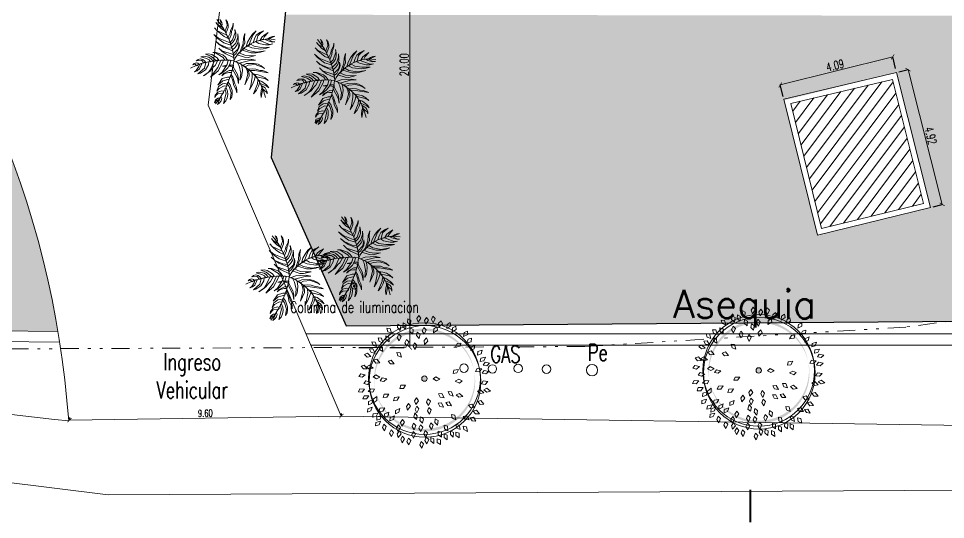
# Model space of a CAD drawing. Header units: millimetres. Extents: x 2828 to 3406, y 849 to 1266.
# Drawn here: x 2973.64 to 3006.39, y 1043.2 to 1060.92 of the extents above; entities that cross this region are included whole.
import ezdxf

# ---------------------------------------------------------------- set-up
doc = ezdxf.new("R2010")
doc.units = ezdxf.units.MM
doc.header["$PDMODE"] = 34
doc.header["$PDSIZE"] = -10
for name, pattern in [('CENTER', [2, 1.25, -0.25, 0.25, -0.25]), ('DASHDOT', [1, 0.5, -0.25, 0, -0.25]), ('DIVIDE2', [15.875, 6.35, -3.175, 0, -3.175, 0, -3.175])]:
    doc.linetypes.add(name, pattern=pattern)
doc.layers.get('DEFPOINTS').update_dxf_attribs({"lineweight": 5})
for name, color, linetype, lineweight in [('0.05', 64, 'Continuous', 5), ('0.10', 161, 'Continuous', 9), ('0.15', 41, 'Continuous', 13), ('0.30', 1, 'Continuous', 25), ('arq cotas', 152, 'Continuous', 13), ('gral texto', 70, 'Continuous', 5), ('ilum artef', 53, 'Continuous', 20), ('L corte', 51, 'CENTER', 40), ('LM', 3, 'DIVIDE2', 9)]:
    doc.layers.add(name, color=color, linetype=linetype, lineweight=lineweight)
doc.layers.add('ilum hatch', color=7, linetype='Continuous', lineweight=20, true_color=0xd2d279)
doc.layers.add('vegetacion', color=7, linetype='Continuous', lineweight=9, true_color=0xbababa)
doc.styles.add('1.500', font='technic_.ttf', dxfattribs={"height": 1.5})
doc.styles.add('250-cts', font='romans.shx', dxfattribs={"width": 0.7, "height": 0.25})
doc.dimstyles.new('250', dxfattribs={"dimtxt": 0.3, "dimasz": 0.15, "dimexe": 0, "dimexo": 0.1, "dimgap": 0.05, "dimtad": 1, "dimzin": 0, "dimdsep": 46, "dimtxsty": '250-cts', "dimblk": 'ARCHTICK', "dimcen": 0.02, "dimclrd": 256, "dimclre": 256, "dimclrt": 256, "dimazin": 0, "dimtfac": 1, "dimtofl": 0, "dimtmove": 1, "dimatfit": 0, "dimldrblk": 'OPEN90', "dimfxl": 1, "dimtolj": 1, "dimtzin": 0, "dimlwd": -1, "dimarcsym": 0})

# ---------------------------------------------------------------- blocks, each defined once
blk = doc.blocks.new('GAS')
at = {"layer": '0.05'}
for p, q in [((2697.012996788952, -409.0619729088849), (2700.916966872388, -407.8382319105503)), ((2700.916966872388, -407.8382319105503), (2702.446336538106, -412.5127090831756)), ((2697.26544433627, -409.1924361071679), (2700.788304137333, -408.088158185512)), ((2700.788304137333, -408.088158185512), (2702.193864781931, -412.3842164212605)), ((2697.203276352665, -409.0003799901918), (2697.203848757852, -409.0021483267381)), ((2697.012996788952, -409.0619729088849), (2698.539361437359, -413.7773850947234)), ((2697.072818787844, -409.2528166367055), (2697.074592367371, -409.2522606893147)), ((2697.26544433627, -409.1924361071679), (2698.668048082379, -413.5255126123174)), ((2698.539361437359, -413.7773850947235), (2702.446336538106, -412.5127090831757)), ((2698.66804808238, -413.5255126123174), (2702.19386478193, -412.3842164212605)), ((2702.256056033668, -412.5743023063785), (2702.256306959569, -412.5750692546351))]:
    blk.add_line(p, q, dxfattribs=at)
blk = doc.blocks.new('arbol 4')
at = {"true_color": 0x696969}
h = blk.add_hatch(color=251, dxfattribs=at)
edge = h.paths.add_edge_path()
edge.add_arc((25.57420256491475, 1.901866789006204), 1.072975156554359, 0, 360)
edge = h.paths.add_edge_path()
edge.add_arc((25.56345326171888, 1.956929637825009), 1.072975156554359, 0, 360)
edge = h.paths.add_edge_path(flags=16)
edge.add_arc((25.56345326171888, 1.956929637825009), 0.05166035092618262, 0, 360)
at = {"color": 251, "linetype": 'ByBlock', "true_color": 0x696969}
for points in [[(25.2122335885337, 3.236905226566807), (25.2043205418489, 3.159592791403595), (25.26473879234223, 3.10340745507877), (25.27597316293695, 3.203270724052371)], [(25.44259915457679, 3.307565233331623), (25.40193851103786, 3.241334266211236), (25.43201108530689, 3.164504602100029), (25.48544476626095, 3.249614679719852)], [(25.61069559355801, 3.266209853552519), (25.56698338182161, 3.201952002018143), (25.59343161941099, 3.123800560962823), (25.6507854239019, 3.206319799223792)], [(25.74136603926636, 3.29378873005639), (25.71096882086424, 3.222263643183911), (25.75209446929064, 3.150738556311437), (25.79232608188169, 3.242827105659748)], [(25.92114794778818, 3.194892566526863), (25.86426040835275, 3.141943186967854), (25.87269773664852, 3.059870240744166), (25.94694073070877, 3.127596612311834)], [(24.76271882789652, 3.032752334133106), (24.78504963695531, 2.958313339610868), (24.86239139033517, 2.929583386691744), (24.8344828287569, 3.026123511838671)], [(24.99846539745554, 3.122930176320472), (24.98657388781954, 3.046128998352433), (25.04401273235957, 2.98690116580291), (25.06038467206424, 3.086051774288484)], [(25.11171345487255, 3.145767749432409), (25.10182874971876, 3.068682591699392), (25.16079255784102, 3.010972745552234), (25.17457335858607, 3.110516570592154)], [(25.25838707945583, 3.041504313904489), (25.2527494939175, 2.963992724009818), (25.31479281301302, 2.909607215221005), (25.32308756824583, 3.009757505327325)], [(25.54736026299397, 3.04881530751816), (25.51696304459184, 2.977290220645686), (25.55808869301825, 2.905765133773211), (25.5983203056093, 2.997853683121522)], [(25.82936570963177, 3.060306728675579), (25.76325493548414, 3.019450952091312), (25.75554585379129, 2.937306402241305), (25.84155775142207, 2.989275980252915)], [(26.11310356442183, 3.156674439019602), (26.04877499576312, 3.11306636415928), (26.04453776824511, 3.030669744607455), (26.12828094905441, 3.086221191399533)], [(26.23052306403166, 3.079744812763291), (26.16436507287895, 3.038965539285952), (26.15656097298514, 2.956829962125657), (26.24263293055416, 3.008700008327583)], [(26.48191702370002, 2.974396865165623), (26.41219535769137, 2.940064399077679), (26.39664997672847, 2.859036637530631), (26.48724619607938, 2.902524665907137)], [(24.57783324601246, 2.827423312819571), (24.6009128599574, 2.753213068520997), (24.67854012916931, 2.72526375573322), (24.64966038718648, 2.821517815781396)], [(24.73675061256287, 2.868100598207799), (24.74044519631058, 2.790472130558152), (24.80856047237327, 2.74391607641359), (24.80479013764916, 2.844338524844311)], [(25.01540894095676, 2.905765133773211), (24.98501172255463, 2.834240046900737), (25.02613737098104, 2.76271496002826), (25.06636898357209, 2.854803509376574)], [(25.17901749882703, 2.793113121949063), (25.1486202804249, 2.721588035076587), (25.18974592885131, 2.650062948204113), (25.22997754144236, 2.742151497552424)], [(25.4086301594434, 2.952660458826339), (25.39457771127993, 2.876225142124473), (25.45032358739316, 2.815401180505913), (25.46948490124412, 2.914050699634277)], [(25.60753797483973, 2.825561803529567), (25.55402693111992, 2.769202268943864), (25.56751372185602, 2.687806547396303), (25.63743509498539, 2.759986081562546)], [(26.57070656607565, 2.818250830097037), (26.49561604899306, 2.798219774633788), (26.46452122547688, 2.721798122197423), (26.56187395027844, 2.746724625090207)], [(24.39138757390874, 2.583943598886551), (24.42895997228149, 2.515913136450805), (24.51062898663286, 2.504194386283521), (24.46292975316012, 2.592645879763654)], [(24.44141951976833, 2.739845416846553), (24.46735415095881, 2.666584077494102), (24.54600503198689, 2.641660275133435), (24.51342141190478, 2.736724418084902)], [(24.59409160455365, 2.656993278336844), (24.6019982456156, 2.579680187816423), (24.67254228576251, 2.536893561280095), (24.66332162056873, 2.636962851804898)], [(25.35246045088622, 2.721588035076587), (25.32206323248409, 2.650062948204113), (25.3631888809105, 2.578537861331638), (25.40342049350155, 2.67062641067995)], [(26.33780920947589, 2.717992009873412), (26.26112682425679, 2.705357108377442), (26.22274866727373, 2.632320993494527), (26.32206377173816, 2.647663535590602)], [(26.55098445652295, 2.559692086055739), (26.6211752994036, 2.593054857439516), (26.63784229482796, 2.6738593639607), (26.54665200070495, 2.631631247373379)], [(24.28449684318464, 2.471293249133057), (24.34010304148665, 2.416999790511418), (24.4216792957889, 2.429347735466806), (24.35048398195757, 2.500271009934438)], [(24.97426918246369, 2.517331353788621), (24.99691450905382, 2.442987435931625), (25.07437703721047, 2.414584729331931), (25.04606056762466, 2.511005998370194)], [(26.69722132397596, 2.461333593797449), (26.77088712772955, 2.486096030996545), (26.79706264099903, 2.564339238469695), (26.70149072359325, 2.533276524870684)], [(26.75093314192155, 2.325035087483104), (26.82709393668992, 2.340506424818656), (26.86273581993852, 2.414916190099169), (26.76405835084158, 2.395899337957553)], [(24.21154621706152, 2.224787555267806), (24.26013328220258, 2.164131755547749), (24.34260585387519, 2.166462406167997), (24.28056887932484, 2.245521228328411)], [(24.32768083009607, 2.210817440608855), (24.38760355425079, 2.161329097854431), (24.46787266949504, 2.180408567147668), (24.3910337162594, 2.24517475306597)], [(24.47855898058807, 2.350346058547952), (24.52838582582806, 2.290704509002928), (24.61079284596277, 2.294734402689559), (24.54713966664436, 2.372497866703263)], [(24.78647733905629, 2.329229840032181), (24.83752894958879, 2.270633236028715), (24.91983480941573, 2.276369301645059), (24.85458444154746, 2.352797523303084)], [(26.81706281603053, 2.244483699891803), (26.89353368403739, 2.230626020252716), (26.95421543277764, 2.286526667658916), (26.85551741933004, 2.305436604577122)], [(24.16187853196164, 2.003883390812419), (24.2376426578397, 1.986573677682672), (24.30079590372224, 2.039666281170419), (24.2030564875543, 2.063030572298175)], [(24.47168833713295, 1.994394549117845), (24.53910760232186, 1.955736152616067), (24.61500194012451, 1.988096722760987), (24.52832941074318, 2.038956886183797)], [(25.75133337051489, 1.952039024803927), (25.81889386970652, 1.913627986186359), (25.89466909309408, 1.94626649919128), (25.80781073834911, 1.996808657670622)], [(26.17456703268971, 2.068339868776748), (26.25149021472281, 2.079414750473834), (26.29134381366828, 2.151656342799179), (26.19173758880963, 2.138334047870675)], [(26.65412387078677, 2.111131625055254), (26.73139923505867, 2.102864399683566), (26.78786083059927, 2.163024562911549), (26.68805008826549, 2.174716409965536)], [(26.7980002230084, 2.073069859533428), (26.87407783397346, 2.057194531236062), (26.93621681219346, 2.111470717509438), (26.83805345276202, 2.132984397759166)], [(24.27130966518425, 1.854915610074093), (24.3456397851132, 1.832225034716702), (24.41243275023282, 1.880659080811746), (24.31661730814128, 1.910962292350379)], [(24.62056703241299, 1.913096600404754), (24.69645928703436, 1.896357585284741), (24.75921116451369, 1.949923982246138), (24.66129867466369, 1.97255201583565)], [(25.03648239420152, 1.74821021427199), (25.11418305714042, 1.749770956901935), (25.16259266286134, 1.816581637818628), (25.06210454001385, 1.815571321362594)], [(26.36565628656179, 1.911855654958055), (26.29521409219953, 1.944684395295323), (26.22232262336486, 1.906032218361404), (26.31297944409091, 1.862670663631455)], [(26.78209361287466, 1.843991531232415), (26.85914637684693, 1.833857405570275), (26.91704674655241, 1.892634137348898), (26.8175480419009, 1.906737021643466)], [(24.15418071151803, 1.677068723284962), (24.23161225648365, 1.670421559759166), (24.28680163652808, 1.731750911141019), (24.18676793923449, 1.741350024565007)], [(24.24892282225143, 1.522214375921339), (24.32663079297915, 1.523354649608928), (24.37540120928424, 1.589902403170077), (24.27490909067021, 1.589435852832869)], [(24.49801726863446, 1.732826738154564), (24.42078774189151, 1.741511733132238), (24.36400163721434, 1.681657783169008), (24.46374769279627, 1.669426349540843)], [(24.68086930462621, 1.555273987914425), (24.7584373960733, 1.560071917463562), (24.80402028333534, 1.628842241001141), (24.70366159215813, 1.623644483989581)], [(25.86545998923865, 1.630161894609065), (25.90157635313004, 1.56134738161968), (25.98297753059138, 1.547893559913064), (25.93717113578901, 1.637339955972166)], [(26.07096540246562, 1.681266525171492), (26.09652876378468, 1.607874812446059), (26.17505244224749, 1.582553103750218), (26.14295056940547, 1.677781005820921)], [(26.2429253113154, 1.611851098027232), (26.29991039633811, 1.559006713049677), (26.38114184146131, 1.573450027551661), (26.30814481688361, 1.642517516108545)], [(26.69453742058415, 1.690811485915718), (26.75090824456125, 1.637312335054751), (26.83230111863056, 1.65081629970758), (26.76010683290208, 1.720722441647379)], [(26.83158828636261, 1.714853826011423), (26.89324405795507, 1.66754214914365), (26.97277877718031, 1.689482647049783), (26.89367074264065, 1.751456854943268)], [(24.36678052310874, 1.398034062238673), (24.44030694570227, 1.42320734409264), (24.46604526781596, 1.501595454067171), (24.3706482434382, 1.469999705735785)], [(24.48577019187462, 1.447855692356785), (24.54862983660913, 1.493555736148374), (24.55015501556645, 1.576047134728805), (24.46828403896355, 1.517771695967337)], [(24.90653913929263, 1.485211605129051), (24.98368361091323, 1.494622207505088), (25.02508847326506, 1.565986024557101), (24.92521770328661, 1.554818532597678)], [(25.22556713087498, 1.428471107218245), (25.18046755436405, 1.365179266217722), (25.2052096208706, 1.28647102550817), (25.26434477578714, 1.367723207175803)], [(25.39653433755318, 1.546603768570802), (25.35219444879121, 1.482777416620541), (25.37787547175476, 1.404370515966627), (25.43603527374659, 1.486323679450561)], [(25.63855191820035, 1.525330957134438), (25.60815469979822, 1.453805870261964), (25.64928034822463, 1.38228078338949), (25.68951196081568, 1.474369332737801)], [(25.85879114680777, 1.435762365898114), (25.89124646619486, 1.36514734495934), (25.97182944193981, 1.347440255116686), (25.93078017296691, 1.439167247270267)], [(26.01803101079971, 1.445346921141647), (26.06125356224406, 1.380758687032462), (26.14362336558461, 1.376028728444264), (26.08857377289468, 1.460102659703755)], [(26.50486957413941, 1.391476815025331), (26.5552502420292, 1.332302350586019), (26.63761611410404, 1.337100280135151), (26.57324077763501, 1.414266980383713)], [(26.70010104249186, 1.466830703827758), (26.74897441633923, 1.406405359248871), (26.83143504369201, 1.409126011228244), (26.76902487968283, 1.487890565445853)], [(24.34839509036459, 1.242952607763641), (24.42217657591149, 1.267368203787397), (24.44871990143626, 1.345487400408282), (24.3530029044693, 1.314874656911844)], [(24.45673029231616, 1.131550805195745), (24.53312378079137, 1.145828895309261), (24.56992526670761, 1.219672023933152), (24.47096239775659, 1.202201072564191)], [(24.59501451292097, 1.255921286244457), (24.67235930754465, 1.263511522296257), (24.71543421809643, 1.333879903630229), (24.61532803741859, 1.325068765063177)], [(24.71559551558889, 1.130000869663292), (24.78620430500589, 1.162469743924163), (24.80389592557194, 1.243056117290596), (24.71217681504953, 1.201989240884778)], [(24.94903803557676, 1.20491579661374), (25.01949599822664, 1.237710680939343), (25.03681495610282, 1.318377964944013), (24.9452866381805, 1.276887597494886)], [(25.39112661980247, 1.087353364704321), (25.41155109062699, 1.162337829296928), (25.36111242287405, 1.227630231656744), (25.33373082487801, 1.130939323790821)], [(25.39887812053896, 1.366847776784053), (25.36415696890833, 1.297318857849956), (25.40082439088049, 1.223409067047091), (25.44662101113822, 1.312860468074251)], [(25.65911474241355, 1.341153858437816), (25.62871752401143, 1.26962877156534), (25.66984317243783, 1.198103684692865), (25.71007478502888, 1.290192234041176)], [(26.14110355522789, 1.189601575971632), (26.15744524659013, 1.113622775888162), (26.23225792553608, 1.078834558349215), (26.21211333490458, 1.177287994251889)], [(26.60309427115798, 1.263296344195976), (26.65271120321603, 1.203480050497287), (26.73513187717856, 1.207220306393712), (26.67175238445173, 1.285206994196455)], [(24.51942467152143, 0.9502407763395351), (24.59468315563475, 0.9696312252169391), (24.62642807264135, 1.04578513027014), (24.52886647284913, 1.02168911776317)], [(24.54456011861484, 1.068095379776394), (24.61799319259336, 1.093539683358273), (24.64344221495239, 1.172022192693646), (24.54816237641462, 1.140074799357577)], [(24.82792195322532, 1.053394003035261), (24.90053056032929, 1.081103552167699), (24.92353324878962, 1.160337593678935), (24.82929007651403, 1.125450517960472)], [(25.09728274051879, 1.085471153654716), (25.05531538115371, 1.020060377121919), (25.08385691104729, 0.9426488916566336), (25.13896955359661, 1.026681505587086)], [(25.33189762667302, 1.004091886551277), (25.30150040827089, 0.9325667996788027), (25.34262605669729, 0.8610417128063286), (25.38285766928835, 0.9531302621546396)], [(25.48110958216218, 1.141120897940253), (25.46624121100246, 1.064840097749388), (25.5213339896212, 1.003423953661098), (25.54154829759532, 1.101863098953404)], [(25.70024039083996, 1.013926585996243), (25.66984317243784, 0.9424014991237689), (25.71096882086424, 0.8708764122512924), (25.75120043345529, 0.9629649615996058)], [(25.79575525012913, 1.098658912992611), (25.78409113302077, 1.021822871249277), (25.84170504719287, 0.9627653238537339), (25.85778341782387, 1.061963960792981)], [(26.39132164028218, 1.147598072329812), (26.43460729666889, 1.083052112813563), (26.51698168351392, 1.078402660962854), (26.46184994710118, 1.162422749113654)], [(26.54060224156526, 1.122089607567884), (26.58011897618143, 1.05516983004302), (26.66209170385249, 1.045808797580004), (26.61186401542783, 1.132849379427024)], [(24.6989202552405, 0.9835284240754426), (24.66852303683837, 0.9120033372029659), (24.70964868526478, 0.8404782503304917), (24.74988029785583, 0.9325667996788027)], [(24.85180038308649, 0.8610417128063239), (24.82140316468436, 0.7895166259338495), (24.86252881311077, 0.7179915390613754), (24.90276042570182, 0.8100800884096864)], [(25.00983324922928, 0.9723168286990582), (24.96691257875923, 0.9075275935970506), (24.99431751147042, 0.8297064738820057), (25.05065473549932, 0.9129230633427066)], [(25.03326324275685, 0.840506639963158), (24.98360862498695, 0.7807216261818832), (25.00246503218922, 0.700399817698576), (25.06744442763786, 0.7770585532730876)], [(25.32206323248409, 0.8306435508855232), (25.29166601408197, 0.759118464013049), (25.33279166250837, 0.6875933771405747), (25.37302327509942, 0.7796819264888859)], [(25.4763483031047, 0.9737730044800749), (25.4453601604367, 0.9025019447665459), (25.48589243498047, 0.8306389380738413), (25.52688482505408, 0.9223913632668916)], [(25.57772694919873, 0.8477379095813213), (25.54799719157343, 0.7759328230606402), (25.58978719877705, 0.7047938582907753), (25.62915940811857, 0.7972531071754594)], [(25.85701033642699, 0.8365862100386801), (25.85845211928383, 0.7588832486993873), (25.925188607899, 0.7103714140821991), (25.92433213765274, 0.8108609659344703)], [(25.98338430656257, 0.9603516576283551), (25.99393639159947, 0.8833550184804306), (26.06590559059371, 0.843011600098551), (26.05326023066616, 0.9427060254444813)], [(26.12030580497651, 0.8405005308057685), (26.11611486145783, 0.7628972774517704), (26.17916172756284, 0.7096783927871693), (26.185587146303, 0.8099659671259978)], [(26.23513087020523, 0.97637731143278), (26.25282559476545, 0.9007021790480916), (26.32824706548558, 0.8672543276220419), (26.30634904841488, 0.9653326658070053)], [(26.23598319836885, 0.8166840354130651), (26.23634463545428, 0.738968539519806), (26.30240027610213, 0.6895336394065374), (26.30294086834668, 0.7900253869919891)], [(26.39291409420015, 0.9435333491798004), (26.40703678661444, 0.867110980087545), (26.48080491609454, 0.830159389003861), (26.4635352703662, 0.9291575854983973)], [(25.0959117345102, 0.7286052317339073), (25.05685396722552, 0.6614165440444062), (25.08876362704353, 0.5853315217278778), (25.14013719115007, 0.6717007320041346)], [(25.22014314725343, 0.6875933771405747), (25.18974592885131, 0.6160682902681005), (25.23087157727771, 0.5445432033956239), (25.27110318986876, 0.6366317527439374)], [(25.49550618454328, 0.6160682902681005), (25.46510896614116, 0.5445432033956239), (25.50623461456756, 0.4730181165231497), (25.54646622715861, 0.5651066658714607)], [(25.6033609247285, 0.7080266671027473), (25.57341459793142, 0.6363116306733905), (25.61498972058537, 0.5650468694872621), (25.65464078853133, 0.6573868737297179)], [(25.69981672183464, 0.6994330062314533), (25.69694111060997, 0.6217698888668599), (25.76088054639512, 0.5696267631254546), (25.76560600125422, 0.6700088016040939)], [(25.83507314339928, 0.6717851407571296), (25.83841070626239, 0.5941405040277554), (25.90631116970239, 0.5472717076357072), (25.90300267693123, 0.6477104324799434)], [(25.98460290138548, 0.7752431510821494), (25.98309063006879, 0.6975415296436864), (26.04793527066337, 0.6465284960467041), (26.05089841019725, 0.7469780026500494)]]:
    blk.add_lwpolyline(points, close=True, dxfattribs=at)
at = {"color": 251, "true_color": 0x696969}
for centre, radius in [((25.564033794143, 1.957861439996798), 1.192194618393732), ((25.5759774643606, 1.896680496864778), 1.192194618393732), ((25.5634532617189, 1.956929637825009), 0.0574003899179807)]:
    blk.add_circle(centre, radius, dxfattribs=at)
blk = doc.blocks.new('_ARCHTICK')
at = {"color": 0, "linetype": 'ByBlock', "const_width": 0.15}
blk.add_lwpolyline([(-0.5, -0.5), (0.5, 0.5)], dxfattribs=at)
blk = doc.blocks.new('*D170')
at = {"layer": 'arq cotas', "transparency": 16777216}
blk.add_line((3000.55211910949, 1058.573876518771), (3004.52098660603, 1059.565857382434), dxfattribs=at)
at = {"layer": 'arq cotas', "linetype": 'DASHDOT', "lineweight": -2, "transparency": 16777216}
for p, q in [((3004.622946853052, 1059.157919361481), (3004.52098660603, 1059.565857382434)), ((3000.654079356512, 1058.165938497818), (3000.55211910949, 1058.573876518771))]:
    blk.add_line(p, q, dxfattribs=at)
at = {"layer": 'DEFPOINTS', "color": 0, "transparency": 16777216}
for p in [(3004.52098660603, 1059.565857382434), (3004.647194985799, 1059.060903754189), (3000.678327489259, 1058.068922890526)]:
    blk.add_point(p, dxfattribs=at)
at = {"layer": 'arq cotas', "transparency": 16777216, "xscale": 0.15, "yscale": 0.15, "zscale": 0.15}
for p, rotation in [((3004.52098660603, 1059.565857382434), 14.03303672280293), ((3000.55211910949, 1058.573876518771), 194.0330367228029)]:
    blk.add_blockref('_ARCHTICK', p, dxfattribs=dict(at, rotation=rotation))
at = {"layer": 'arq cotas', "transparency": 16777216, "insert": (3002.488056592266, 1059.263898165187), "char_height": 0.3, "attachment_point": 5, "rotation": 14.03303672280293, "style": '250-cts'}
blk.add_mtext('\\A1;4.09', dxfattribs=at)
blk = doc.blocks.new('_Open90')
at = {"color": 0, "linetype": 'ByBlock', "lineweight": -2}
for p, q in [((0, 0), (-1, 0)), ((-0.5, 0.5), (0, 0)), ((0, 0), (-0.5, -0.5))]:
    blk.add_line(p, q, dxfattribs=at)
blk = doc.blocks.new('*D171')
at = {"layer": 'arq cotas', "linetype": 'DASHDOT', "lineweight": -2, "transparency": 16777216}
for p, q in [((3004.73934443465, 1059.032080215823), (3005.065003355367, 1059.114713987604)), ((3005.949101651075, 1054.26443835532), (3006.274760571793, 1054.347072127101))]:
    blk.add_line(p, q, dxfattribs=at)
at = {"layer": 'arq cotas', "transparency": 16777216}
blk.add_line((3005.065003355367, 1059.114713987604), (3006.274760571793, 1054.347072127101), dxfattribs=at)
at = {"layer": 'DEFPOINTS', "color": 0, "transparency": 16777216}
for p in [(3004.642416157982, 1059.007485314276), (3005.852173374407, 1054.239843453772), (3006.274760571793, 1054.347072127101)]:
    blk.add_point(p, dxfattribs=at)
at = {"layer": 'arq cotas', "transparency": 16777216, "xscale": 0.15, "yscale": 0.15, "zscale": 0.15}
for p, rotation in [((3005.065003355367, 1059.114713987604), 104.2379245201746), ((3006.274760571793, 1054.347072127101), 284.2379245201746)]:
    blk.add_blockref('_ARCHTICK', p, dxfattribs=dict(at, rotation=rotation))
at = {"layer": 'arq cotas', "transparency": 16777216, "insert": (3005.863738516916, 1056.780082860448), "char_height": 0.3, "attachment_point": 5, "rotation": 284.23792452017466, "style": '250-cts'}
blk.add_mtext('\\A1;4.92', dxfattribs=at)
blk = doc.blocks.new('*D271')
at = {"layer": 'arq cotas', "linetype": 'DASHDOT', "lineweight": -2, "transparency": 16777216}
for p, q in [((2985.576898534572, 1069.288182112908), (2987.464384585182, 1069.288182112908)), ((2985.65880478831, 1049.288349829472), (2987.464384585182, 1049.288349829472))]:
    blk.add_line(p, q, dxfattribs=at)
at = {"layer": 'arq cotas', "transparency": 16777216}
blk.add_line((2987.464384585182, 1049.288349829472), (2987.464384585182, 1069.288182112908), dxfattribs=at)
at = {"layer": 'DEFPOINTS', "color": 0, "transparency": 16777216}
for p in [(2985.476898534572, 1069.288182112908), (2987.464384585182, 1069.288182112908), (2985.55880478831, 1049.288349829472)]:
    blk.add_point(p, dxfattribs=at)
at = {"layer": 'arq cotas', "transparency": 16777216, "xscale": 0.15, "yscale": 0.15, "zscale": 0.15}
for p, rotation in [((2987.464384585182, 1069.288182112908), 90), ((2987.464384585182, 1049.288349829472), 270)]:
    blk.add_blockref('_ARCHTICK', p, dxfattribs=dict(at, rotation=rotation))
at = {"layer": 'arq cotas', "transparency": 16777216, "insert": (2987.264384585182, 1059.28826597119), "char_height": 0.3, "attachment_point": 5, "rotation": 90, "style": '250-cts'}
blk.add_mtext('\\A1;20.00', dxfattribs=at)
blk = doc.blocks.new('*D193')
at = {"layer": 'arq cotas', "linetype": 'DASHDOT', "lineweight": -2, "transparency": 16777216}
for p, q in [((2985.04050031306, 1046.95771638681), (2985.041980396982, 1046.857727340662)), ((2975.43686603908, 1046.815558968322), (2975.438346123001, 1046.715569922174))]:
    blk.add_line(p, q, dxfattribs=at)
at = {"layer": 'arq cotas', "transparency": 16777216}
blk.add_line((2985.041980396982, 1046.857727340662), (2975.438346123001, 1046.715569922174), dxfattribs=at)
at = {"layer": 'DEFPOINTS', "color": 0, "transparency": 16777216}
for p in [(2975.438346123001, 1046.715569922163), (2975.438346123001, 1046.715569922174), (2985.041980396982, 1046.857727340652)]:
    blk.add_point(p, dxfattribs=at)
at = {"layer": 'arq cotas', "transparency": 16777216, "xscale": 0.15, "yscale": 0.15, "zscale": 0.15}
for p, rotation in [((2985.041980396982, 1046.857727340662), 0.8480565855453291), ((2975.438346123001, 1046.715569922174), 180.8480565855454)]:
    blk.add_blockref('_ARCHTICK', p, dxfattribs=dict(at, rotation=rotation))
at = {"layer": 'arq cotas', "transparency": 16777216, "insert": (2980.237573113129, 1046.961629462194), "char_height": 0.25, "attachment_point": 5, "rotation": 0.8480565855453538, "style": '250-cts'}
blk.add_mtext('\\A1;9.60', dxfattribs=at)
blk = doc.blocks.new('timbre 1')
at = {"layer": 'ilum hatch'}
h = blk.add_hatch(color=256, dxfattribs=at)
edge = h.paths.add_edge_path()
edge.add_arc((162.6865833623777, -95.07429390841389), 0.03869857299194539, 0, 360)
for radius in [0.125573462408193, 0.03869857299194539]:
    blk.add_circle((162.6865833623777, -95.07429390841389), radius)
blk = doc.blocks.new('trtr')
at = {"layer": 'vegetacion', "color": 8, "true_color": 0x737373}
for points in [[(2930.449789768199, 1068.479220360683), (2930.523061220638, 1068.385796542383), (2930.742875577956, 1068.261231451316), (2930.826614380744, 1068.115905511737), (2930.680071475865, 1068.209329330037), (2930.554463271683, 1068.333894421105)], [(2930.617267373774, 1068.603785451751), (2930.669604125516, 1068.551883330473), (2930.71147352691, 1068.479220360683), (2930.721940877259, 1068.396176966638), (2930.71147352691, 1068.323513996849), (2930.648669424819, 1068.406557390894), (2930.659136775168, 1068.479220360683), (2930.648669424819, 1068.541502906217)], [(2930.889418482834, 1068.593405027495), (2930.952222584925, 1068.489600784939), (2930.983624635971, 1068.375416118127), (2930.983624635971, 1068.25085102706), (2930.899885833183, 1068.022481693436), (2930.858016431789, 1068.105525087481), (2930.941755234577, 1068.34427484536), (2930.931287884228, 1068.468839936428)], [(2931.213906343637, 1068.448079087917), (2931.213906343637, 1068.323513996849), (2931.182504292592, 1068.188568481526), (2931.130167540849, 1068.074383814715), (2931.119700190501, 1067.939438299391), (2931.077830789107, 1067.82525363258), (2931.025494037364, 1067.711068965768), (2930.983624635971, 1067.82525363258), (2931.077830789107, 1068.001720844925), (2931.088298139455, 1068.105525087481), (2931.19297164294, 1068.323513996849)], [(2930.386985666108, 1068.240470602804), (2930.491659169592, 1068.126285935992), (2930.931287884228, 1067.91867745088), (2930.994091986319, 1067.773351511302), (2930.816147030395, 1067.856394905347), (2930.659136775168, 1067.970579572158), (2930.512593870289, 1068.095144663226)], [(2931.287177796076, 1068.167807633015), (2931.318579847122, 1068.022481693436), (2931.318579847122, 1067.877155753858), (2931.276710445728, 1067.742210238535), (2931.203438993288, 1067.617645147468), (2931.109232840152, 1067.513840904911), (2931.088298139455, 1067.617645147468), (2931.182504292592, 1067.711068965768), (2931.297645146425, 1068.043242541948)], [(2931.412786000258, 1067.970579572158), (2931.433720700955, 1067.814873208324), (2931.423253350607, 1067.65916684449), (2931.381383949213, 1067.503460480656), (2931.297645146425, 1067.378895389588), (2931.182504292592, 1067.264710722776), (2931.140634891198, 1067.368514965333), (2931.32904719747, 1067.565743026189), (2931.412786000258, 1067.82525363258)], [(2931.729423348299, 1067.988745314606), (2931.666619246208, 1067.781136829493), (2931.645684545511, 1067.55276749587), (2931.509608990981, 1067.147930949901), (2931.624749844815, 1067.282876465224), (2931.65615189586, 1067.428202404803), (2931.718955997951, 1067.563147920125), (2931.708488647602, 1067.781136829493)], [(2932.221388814678, 1068.102929981417), (2932.06437855945, 1067.957604041839), (2931.938770355269, 1067.791517253749), (2931.844564202132, 1067.604669617148), (2931.781760100042, 1067.397061132036), (2931.896900953875, 1067.480104526081), (2932.074845909799, 1067.916082344816)], [(2932.54587667548, 1068.113310405673), (2932.378399069904, 1068.030267011628), (2932.221388814678, 1067.916082344816), (2932.148117362238, 1067.760375980982), (2932.095780610496, 1067.583908768637), (2932.242323515375, 1067.64619131417), (2932.294660267117, 1067.895321496305), (2932.40980112095, 1068.009506163117)], [(2932.755223682449, 1068.030267011628), (2932.619148127919, 1067.947223617583), (2932.493539923738, 1067.843419375027), (2932.399333770602, 1067.698093435449), (2932.535409325132, 1067.739615132471), (2932.598213427223, 1067.853799799283)], [(2930.355583615062, 1067.949818723647), (2930.564930622032, 1067.783731935557), (2931.077830789107, 1067.576123450445), (2931.109232840152, 1067.482699632144), (2930.795212329698, 1067.576123450445), (2930.491659169592, 1067.804492784069)], [(2930.43932241785, 1067.648786420234), (2930.596332673077, 1067.513840904911), (2930.962689935274, 1067.358134541077), (2931.161569591894, 1067.337373692566), (2931.182504292592, 1067.223189025754), (2930.784744979349, 1067.389275813844), (2930.596332673077, 1067.503460480656)], [(2931.465122752, 1067.596884298956), (2931.486057452697, 1067.461938783633), (2931.465122752, 1067.337373692566), (2931.339514547818, 1067.109004358942), (2931.234841044334, 1067.025960964897), (2931.213906343637, 1067.098623934687), (2931.412786000258, 1067.306232419799), (2931.454655401652, 1067.451558359378)], [(2932.954103339071, 1067.532006647359), (2932.807560434192, 1067.511245798847), (2932.378399069904, 1067.677332586937), (2932.20045411398, 1067.635810889915), (2932.336529668511, 1067.55276749587), (2932.640082828616, 1067.490484950336), (2932.797093083844, 1067.490484950336)], [(2933.048309492207, 1067.625430465659), (2932.933168638374, 1067.635810889915), (2932.734288981753, 1067.739615132471), (2932.619148127919, 1067.729234708215), (2932.713354281056, 1067.677332586937), (2932.933168638374, 1067.615050041403)], [(2933.048309492207, 1067.874560647794), (2932.933168638374, 1067.853799799283), (2932.828495134889, 1067.81227810226), (2932.734288981753, 1067.749995556727), (2932.828495134889, 1067.770756405238)], [(2930.30324686332, 1067.150526055965), (2930.460257118547, 1067.150526055965), (2930.753342928304, 1067.046721813409), (2930.868483782137, 1066.942917570853), (2930.962689935274, 1066.818352479785), (2930.837081731092, 1066.818352479785), (2930.763810278653, 1066.932537146597), (2930.428855067501, 1067.140145631709)], [(2930.57539797238, 1067.347754116822), (2930.71147352691, 1067.223189025754), (2931.213906343637, 1067.057102237664), (2931.245308394683, 1066.922156722341), (2930.878951132486, 1067.088243510431), (2930.721940877259, 1067.202428177243)], [(2932.619148127919, 1067.230974343946), (2932.242323515375, 1067.168691798412), (2931.86549890283, 1067.241354768202), (2931.698021297254, 1067.334778586502), (2931.603815144118, 1067.251735192457), (2932.00157445736, 1067.137550525645), (2932.221388814678, 1067.137550525645), (2932.420268471299, 1067.168691798412)], [(2932.81802778454, 1067.38668070778), (2932.446436847169, 1067.377597836556), (2932.13765001189, 1067.428202404803), (2931.980639756663, 1067.521626223103), (2931.855031552481, 1067.438582829058), (2932.032976508405, 1067.355539435013), (2932.430735821647, 1067.303637313735), (2932.629615478268, 1067.334778586502)], [(2929.580999689275, 1066.787211207018), (2929.664738492063, 1066.849493752552), (2929.769411995548, 1066.870254601063), (2929.863618148684, 1066.849493752552), (2929.947356951472, 1066.787211207018), (2929.999693703214, 1066.704167812974), (2929.947356951472, 1066.704167812974), (2929.89502019973, 1066.673026540207), (2929.874085499032, 1066.756069934251), (2929.811281396941, 1066.818352479785)], [(2929.779879345896, 1066.963678419364), (2929.89502019973, 1066.994819692131), (2930.135769257744, 1066.942917570853), (2930.240442761229, 1066.870254601063), (2930.313714213668, 1066.776830782763), (2930.209040710184, 1066.745689509996), (2930.146236608093, 1066.828732904041), (2930.025862079085, 1066.891015449575)], [(2929.89502019973, 1066.122864054659), (2930.209040710184, 1066.340852964027), (2930.324181564017, 1066.496559327861), (2930.407920366804, 1066.579602721906), (2930.470724468895, 1066.683406964462), (2930.523061220638, 1066.787211207018), (2930.376518315759, 1066.776830782763), (2930.209040710184, 1066.403135509561), (2930.125301907396, 1066.288950842749), (2930.020628403911, 1066.195527024448)], [(2929.989226352865, 1067.077863086176), (2930.135769257744, 1067.088243510431), (2930.271844812275, 1067.06748266192), (2930.502126519941, 1066.922156722341), (2930.57539797238, 1066.807972055529), (2930.523061220638, 1066.818352479785), (2930.470724468895, 1066.787211207018), (2930.222124898119, 1066.994819692131)], [(2930.209040710184, 1066.060581509125), (2930.543995921334, 1066.340852964027), (2930.732408227607, 1066.693787388718), (2930.774277629001, 1066.807972055529), (2930.669604125516, 1066.807972055529), (2930.533528570986, 1066.486178903606)], [(2930.57539797238, 1066.164385751681), (2930.721940877259, 1066.247429145726), (2930.858016431789, 1066.351233388282), (2930.973157285622, 1066.47579847935), (2931.05689608841, 1066.631504843184), (2931.109232840152, 1066.787211207018), (2931.05689608841, 1066.818352479785), (2930.994091986319, 1066.807972055529), (2930.941755234577, 1066.621124418929), (2930.721940877259, 1066.288950842749)], [(2932.189986763632, 1066.815757373721), (2931.970172406314, 1066.857279070744), (2931.530543691678, 1066.826137797977), (2931.321196684709, 1066.753474828188), (2931.467739589587, 1066.680811858398), (2932.00157445736, 1066.815757373721)], [(2932.20045411398, 1067.012985434578), (2931.949237705617, 1067.00130745729), (2931.726806510712, 1067.027258517929), (2931.457272239239, 1067.137550525645), (2931.3840007868, 1067.044126707345), (2931.708488647602, 1066.940322464789), (2931.875966253178, 1066.929942040533)], [(2929.423989434048, 1066.610743994673), (2929.486793536139, 1066.662646115951), (2929.570532338927, 1066.693787388718), (2929.654271141715, 1066.673026540207), (2929.717075243805, 1066.621124418929), (2929.654271141715, 1066.610743994673), (2929.601934389972, 1066.56922229765), (2929.528662937533, 1066.64188526744)], [(2929.497260886487, 1066.299331267004), (2929.61240174032, 1066.340852964027), (2929.717075243805, 1066.423896358072), (2929.82174874729, 1066.652265691695), (2929.769411995548, 1066.652265691695), (2929.717075243805, 1066.621124418929), (2929.696140543108, 1066.527700600628), (2929.580999689275, 1066.351233388282)], [(2929.654271141715, 1066.205907448704), (2929.769411995548, 1066.237048721471), (2929.989226352865, 1066.382374661049), (2930.114834557047, 1066.610743994673), (2930.135769257744, 1066.73530908574), (2929.999693703214, 1066.704167812974), (2929.947356951472, 1066.455037630839)], [(2930.703623014149, 1066.120268948595), (2930.797829167285, 1066.192931918384), (2930.90250267077, 1066.244834039662), (2931.017643524603, 1066.265594888174), (2931.132784378436, 1066.265594888174), (2931.164186429482, 1066.359018706474), (2931.028110874951, 1066.348638282219), (2930.787361816936, 1066.224073191151)], [(2930.925399999657, 1066.593227028741), (2930.732408227607, 1066.551056555203), (2930.892689529818, 1066.547812672623)], [(2931.039886644094, 1066.596470911321), (2931.016989315207, 1066.554300437783), (2931.101382327391, 1066.545866343075), (2931.195588480527, 1066.504344646053), (2931.216523181224, 1066.545866343075), (2931.216523181224, 1066.597768464353)], [(2931.446804888891, 1065.788095372415), (2931.436337538542, 1065.985323433272), (2931.394468137148, 1066.172171069873), (2931.206055830876, 1066.525105494564), (2931.185121130179, 1066.473203373286), (2931.185121130179, 1066.421301252008), (2931.394468137148, 1066.016464706039)], [(2931.509608990981, 1065.923040887739), (2931.58288044342, 1066.057986403061), (2931.624749844815, 1066.348638282219), (2931.603815144118, 1066.504344646053), (2931.561945742724, 1066.649670585631), (2931.488674290285, 1066.680811858398), (2931.404935487496, 1066.701572706909), (2931.478206939936, 1066.556246767331), (2931.551478392375, 1066.244834039662)], [(2932.587746076874, 1066.442062100519), (2932.451670522344, 1066.556246767331), (2932.305127617465, 1066.62890973712), (2932.13765001189, 1066.670431434143), (2931.802694800739, 1066.660051009887), (2931.645684545511, 1066.597768464353), (2931.739890698648, 1066.525105494564), (2931.875966253178, 1066.587388040098), (2932.179519413284, 1066.618529312865), (2932.462137872692, 1066.525105494564)], [(2931.729423348299, 1065.715432402626), (2931.917835654572, 1066.099508100084), (2931.917835654572, 1066.213692766896), (2931.855031552481, 1066.421301252008), (2931.771292749693, 1066.493964221797), (2931.823629501435, 1066.348638282219), (2931.855031552481, 1066.20331234264), (2931.79222745039, 1065.954182160505)], [(2932.755223682449, 1066.255214463918), (2932.640082828616, 1066.307116585196), (2932.504007274086, 1066.348638282219), (2932.378399069904, 1066.359018706474), (2932.210921464329, 1066.421301252008), (2932.043443858754, 1066.431681676263), (2931.875966253178, 1066.421301252008), (2931.959705055966, 1066.359018706474), (2932.158584712587, 1066.348638282219)], [(2930.525678058225, 1065.705051978371), (2930.748763462527, 1065.898387380131), (2931.0385782253, 1065.974943009016), (2931.069980276346, 1066.068366827317), (2930.954839422512, 1066.068366827317), (2930.724557714846, 1065.995703857528)], [(2931.373533436451, 1065.372878402191), (2931.373533436451, 1065.507823917514), (2931.342131385406, 1065.642769432837), (2931.279327283315, 1065.767334523904), (2931.195588480527, 1066.057986403061), (2931.122317028088, 1066.182551494129), (2931.101382327391, 1066.151410221362), (2931.101382327391, 1066.099508100084), (2931.164186429482, 1065.985323433272), (2931.206055830876, 1065.850377917949), (2931.226990531572, 1065.715432402626), (2931.342131385406, 1065.497443493258)], [(2931.92830300492, 1065.507823917514), (2932.043443858754, 1065.705051978371), (2932.13765001189, 1065.912660463483), (2932.20045411398, 1066.130649372851), (2932.043443858754, 1066.244834039662), (2932.053911209102, 1066.057986403061), (2931.991107107011, 1065.684291129859)], [(2932.106247960844, 1065.331356705168), (2932.231856165026, 1065.487063069003), (2932.326062318162, 1065.663530281348), (2932.388866420253, 1065.860758342205), (2932.294660267117, 1065.923040887739), (2932.284192916768, 1065.767334523904)], [(2932.755223682449, 1065.912660463483), (2932.619148127919, 1066.026845130295), (2932.472605223041, 1066.10988852434), (2932.305127617465, 1066.161790645618), (2932.13765001189, 1066.192931918384), (2932.231856165026, 1066.078747251573), (2932.587746076874, 1065.995703857528)], [(2932.776158383147, 1065.590867311559), (2932.692419580359, 1065.705051978371), (2932.472605223041, 1065.87113876646), (2932.346997018859, 1065.923040887739), (2932.399333770602, 1065.788095372415), (2932.661017529314, 1065.673910705604)], [(2930.483808656831, 1065.435160947725), (2930.588482160316, 1065.561023591824), (2930.808296517634, 1065.673910705604), (2930.923437371467, 1065.663530281348), (2930.923437371467, 1065.715432402626), (2930.954839422512, 1065.756954099649), (2930.839698568679, 1065.77771494816), (2930.735025065194, 1065.767334523904), (2930.55708010927, 1065.642769432837)], [(2930.776894466588, 1064.895378886433), (2930.881567970073, 1065.009563553245), (2930.944372072164, 1065.144509068567), (2930.965306772861, 1065.300215432402), (2930.954839422512, 1065.44554137198), (2930.90250267077, 1065.590867311559), (2930.860633269376, 1065.559726038792), (2930.850165919027, 1065.507823917514), (2930.892035320421, 1065.35211755368)], [(2931.080447626694, 1065.071846098778), (2931.143251728785, 1065.196411189846), (2931.164186429482, 1065.331356705168), (2931.164186429482, 1065.466302220492), (2931.080447626694, 1065.725812826882), (2930.986241473558, 1065.839997493694), (2930.954839422512, 1065.808856220927), (2930.944372072164, 1065.767334523904), (2931.028110874951, 1065.642769432837), (2931.122317028088, 1065.362497977935)], [(2932.451670522344, 1065.154889492823), (2932.524941974783, 1065.559726038792), (2932.483072573389, 1065.61162816007), (2932.441203171995, 1065.466302220492), (2932.430735821647, 1065.310595856657)], [(2932.702886930707, 1065.320976280913), (2932.702886930707, 1065.414400099213), (2932.671484879662, 1065.507823917514), (2932.619148127919, 1065.590867311559), (2932.451670522344, 1065.694671554115), (2932.493539923738, 1065.559726038792), (2932.68195223001, 1065.404019674958)], [(2930.379135153346, 1064.9265201592), (2930.483808656831, 1065.040704826011), (2930.55708010927, 1065.051085250267), (2930.598949510664, 1065.082226523034), (2930.619884211361, 1065.134128644312), (2930.546612758922, 1065.134128644312), (2930.42100455474, 1065.061465674522)], [(2930.400069854043, 1065.165269917079), (2930.452406605786, 1065.258693735379), (2930.536145408573, 1065.320976280913), (2930.745492415543, 1065.341737129424), (2930.787361816936, 1065.383258826447), (2930.797829167285, 1065.435160947725), (2930.714090364497, 1065.455921796236), (2930.525678058225, 1065.404019674958), (2930.410537204392, 1065.258693735379)], [(2930.515210707877, 1064.85385718941), (2930.609416861013, 1064.9265201592), (2930.672220963103, 1065.0199439775), (2930.703623014149, 1065.134128644312), (2930.661753612755, 1065.217172038357), (2930.651286262407, 1065.165269917079)]]:
    blk.add_lwpolyline(points, close=True, dxfattribs=at)
for points in [[(2930.481191819244, 1068.603785451751), (2930.638202074471, 1068.41693781515), (2930.784744979349, 1068.209329330037), (2931.015026687016, 1067.75259066279), (2931.182504292592, 1067.275091147032), (2931.224373693985, 1067.025960964897), (2931.255775745031, 1066.797591631274)], [(2931.237457881921, 1066.763855252443), (2931.310729334361, 1066.929942040533), (2931.425870188194, 1067.085648404367), (2931.561945742724, 1067.230974343946), (2931.718955997951, 1067.365919859269), (2931.896900953875, 1067.490484950336), (2932.095780610496, 1067.594289192892), (2932.294660267117, 1067.666952162682), (2932.493539923738, 1067.71885428396), (2932.702886930707, 1067.749995556727), (2932.89129923698, 1067.739615132471), (2933.069244192904, 1067.71885428396)], [(2931.245308394683, 1066.797591631274), (2930.962689935274, 1066.818352479785), (2930.397453016456, 1066.787211207018), (2930.114834557047, 1066.745689509996), (2929.832216097639, 1066.673026540207), (2929.570532338927, 1066.579602721906), (2929.319315930563, 1066.465418055094)], [(2931.237457881921, 1066.774235676699), (2931.195588480527, 1066.483583797542), (2931.122317028088, 1066.192931918384), (2930.90250267077, 1065.622008584326), (2930.755959765891, 1065.35211755368), (2930.598949510664, 1065.102987371545), (2930.42100455474, 1064.874618037921)], [(2931.237457881921, 1066.774235676699), (2931.425870188194, 1066.701572706909), (2931.624749844815, 1066.597768464353), (2931.991107107011, 1066.317497009452), (2932.148117362238, 1066.151410221362), (2932.305127617465, 1065.964562584761), (2932.420268471299, 1065.756954099649), (2932.524941974783, 1065.559726038792), (2932.640082828616, 1065.154889492823)]]:
    blk.add_lwpolyline(points, dxfattribs=at)

msp = doc.modelspace()

# ---------------------------------------------------------------- hatches: boundary and pattern name
at = {"layer": '0.10', "ltscale": 0.5}
h = msp.add_hatch(dxfattribs=at)
h.set_pattern_fill('ANSI31', color=252, scale=0.09999999999999999, angle=8.240618011409639)
h.set_pattern_definition([(53.24061801140962, (272.6829588420824, 1073.880549186129), (-0.2543669754965798, 0.1900097149535317), [])])
h.paths.add_polyline_path([(3004.513399055377, 1058.771409027722), (3000.920843227457, 1057.920813042847), (3002.011308532111, 1053.498852540149), (3005.609449983489, 1054.386162232664)])
at = {"layer": 'vegetacion'}
h = msp.add_hatch(dxfattribs=at)
h.set_pattern_fill('AR-SAND', color=256, scale=0.02, style=0, double=1)
h.set_pattern_definition([(37.50000000000001, (200, 0), (-0.03200062591968091, 0.9788264746586848), [0, -0.7721600000000001, 0, -0.8636, 0, -0.8255]), (7.499999999999999, (200, 0), (0.8990465662760053, 1.433650201136708), [0, -0.41656, 0, -0.69596, 0, -0.2667]), (327.5, (199.37516, 0), (1.581984740482916, 0.002874369357091524), [0, -0.254, 0, -0.9144, 0, -1.1938]), (317.5, (199.37516, 0), (1.527112904944594, 0.4458586465144326), [0, -0.127, 0, -0.59944, 0, -0.6858])])
edge = h.paths.add_edge_path()
edge.add_line((2975.030223894268, 1049.858322952277), (2972.046209016718, 1049.876037505881))
edge.add_line((2972.046209016718, 1049.876037505881), (2946.674617047026, 1051.543815380581))
edge.add_line((2946.674617047026, 1051.543815380581), (2912.158913737209, 1058.95831504254))
edge.add_arc((2942.13194861158, 1044.303162027435), 33.36399750444154, 9.58447999178179, 153.9439293125698, ccw=False)
h = msp.add_hatch(dxfattribs=at)
h.set_pattern_fill('AR-SAND', color=256, scale=0.02, style=0, double=1)
h.set_pattern_definition([(37.50000000000001, (0, 0), (-0.03200062591968091, 0.9788264746586848), [0, -0.7721600000000001, 0, -0.8636, 0, -0.8255]), (7.499999999999999, (0, 0), (0.8990465662760053, 1.433650201136708), [0, -0.41656, 0, -0.69596, 0, -0.2667]), (327.5, (-0.62484, 0), (1.581984740482916, 0.002874369357091524), [0, -0.254, 0, -0.9144, 0, -1.1938]), (317.5, (-0.62484, 0), (1.527112904944594, 0.4458586465144326), [0, -0.127, 0, -0.59944, 0, -0.6858])])
h.paths.add_polyline_path([(2983.068421921942, 1061.058783470241), (3026.733063486462, 1060.993731437287), (3055.076581008046, 1070.991683298477), (3055.369730326138, 1065.928398302708), (3016.385784544959, 1050.28913295001), (2985.218290532235, 1050.051707495127), (2982.559070439105, 1056.013090922782)])
edge = h.paths.add_edge_path(flags=16)
edge.add_line((3000.678327489259, 1058.068922890525), (3001.865011679969, 1053.256783890685))
edge.add_line((3001.865011679969, 1053.256783890685), (3005.848999037934, 1054.252543820596))
edge.add_line((3005.848999037934, 1054.252543820596), (3004.642416157982, 1059.007485314276))
edge.add_line((3004.642416157982, 1059.007485314276), (3000.687391469862, 1058.032167421044))

# ---------------------------------------------------------------- linework, layer by layer
at = {"layer": '0.05', "linetype": 'Continuous'}
for q in [(2983.84343913475, 1086.512095763795), (2985.04198039693, 1046.857727340653)]:
    msp.add_line((2980.333779898531, 1057.862843196927), q, dxfattribs=at)
at = {"layer": '0.05'}
for p, q in [((2972.046209016718, 1049.876037505881), (2975.030223894268, 1049.858322952277)), ((2983.797878585789, 1049.765735309686), (3016.45891272719, 1049.765735309686)), ((2972.088157175522, 1049.505186677372), (2975.093456832865, 1049.469911997631)), ((2983.969006288937, 1049.365735309686), (3016.45891272719, 1049.365735309686))]:
    msp.add_line(p, q, dxfattribs=at)
for centre, radius in [((2989.376082924882, 1048.553908478285), 0.1499999999996362), ((2990.378105674077, 1048.528067240327), 0.1499999999996362), ((2991.290994812971, 1048.546870764281), 0.1499999999996362), ((2992.293017562166, 1048.521029526323), 0.1499999999996362), ((2993.898769990134, 1048.485217416804), 0.1999999999998181)]:
    msp.add_circle(centre, radius, dxfattribs=at)
at = {"layer": '0.05', "linetype": 'Continuous'}
msp.add_arc((2942.13194861158, 1044.303162027435), 33.36399750444154, 4.097349127028144, 158.836090329026, dxfattribs=at)
at = {"layer": '0.10'}
for p, q in [((2948.077000428841, 1047.596151729242), (2976.809552144368, 1044.077659089059)), ((2985.041980396982, 1046.857727340647), (3018.057188750956, 1046.357952876869)), ((2976.809552144368, 1044.077659089059), (3027.794267103731, 1044.347449915175))]:
    msp.add_line(p, q, dxfattribs=at)
msp.add_arc((3074.556002829924, 1948.824917971524), 907.5695601095218, 261.6769711424058, 263.7283386902182, dxfattribs=at)
at = {"layer": '0.30'}
for p, q in [((2985.543483806169, 1086.512095763795), (2982.559070439105, 1056.013090922782)), ((2982.559070439105, 1056.013090922782), (2985.218290532235, 1050.051707495127)), ((2985.218290532235, 1050.051707495127), (3016.385784544892, 1050.28913295001))]:
    msp.add_line(p, q, dxfattribs=at)
at = {"layer": 'L corte'}
msp.add_line((2999.501246301076, 1041.106212288745), (2999.501246301076, 1044.248820069118), dxfattribs=at)
at = {"layer": 'LM', "ltscale": 0.1}
for p, q in [((3018.470905000549, 1051.797206745833), (3004.984325224537, 1050.009894723627)), ((3004.984325224537, 1050.009894723627), (2993.648603586093, 1049.32148036295)), ((2993.648603586093, 1049.32148036295), (2972.107372787194, 1049.23326154738))]:
    msp.add_line(p, q, dxfattribs=at)

# ---------------------------------------------------------------- block references
at = {"layer": '0.15', "rotation": 355.9162608780597}
msp.add_blockref('GAS', (339.6440419686669, 1658.158361068322), dxfattribs=at)
at = {"layer": 'ilum artef', "xscale": 0.8500000000000059, "yscale": 0.8500000000000059, "zscale": 0.8500000000000059, "rotation": 350.1666564446001}
msp.add_blockref('timbre 1', (2863.046858774242, 1154.701865038147), dxfattribs=at)
at = {"layer": 'vegetacion', "color": 8, "true_color": 0x737373, "xscale": 0.8, "yscale": 0.8, "zscale": 0.8}
for p in [(636.2550457826042, 206.0003749640389), (639.811014405188, 205.2974693894286), (640.6611918202316, 199.0225772540304), (638.2108708561432, 198.3577221164935)]:
    msp.add_blockref('trtr', p, dxfattribs=at)
at = {"layer": 'vegetacion', "xscale": 1.656102428004573, "yscale": 1.656102428004573, "zscale": 1.656102428004573}
for p in [(2957.451941506832, 1045.234119519701), (2945.643297321076, 1044.944047829518)]:
    msp.add_blockref('arbol 4', p, dxfattribs=at)

# ---------------------------------------------------------------- texts
at = {"layer": 'gral texto', "insert": (2996.757673978711, 1051.333100868038), "char_height": 1, "attachment_point": 1, "rotation": 359.79126536480334, "style": '1.500'}
msp.add_mtext_dynamic_manual_height_columns('{\\Fromans|c0;Asequia }', width=53.27531914754854, gutter_width=10, heights=[0], dxfattribs=at)
at = {"layer": 'gral texto', "insert": (2985.509309076104, 1050.7172491339), "char_height": 0.4, "width": 5.070325003237485, "attachment_point": 5, "style": '250-cts'}
msp.add_mtext('Columna de iluminacion', dxfattribs=at)
at = {"layer": 'gral texto', "char_height": 0.6, "attachment_point": 5, "style": '250-cts'}
for s, insert in [('GAS', (2990.842674614942, 1049.048231002024)), ('\\PPe', (2994.102286410782, 1049.609461479664)), ('Ingreso \\PVehicular', (2979.778333246108, 1048.283544681019))]:
    msp.add_mtext_dynamic_manual_height_columns(s, width=53.27531914754854, gutter_width=10, heights=[0], dxfattribs=dict(at, insert=insert))

# ---------------------------------------------------------------- dimensions: what is measured, and where the dimension line sits
at = {"layer": 'arq cotas'}
dim = msp.add_linear_dim(base=(2987.464384585182, 1069.288182112908), p1=(2985.55880478831, 1049.288349829472), p2=(2985.476898534572, 1069.288182112908), angle=90, dimstyle='250', dxfattribs=at)
dim.commit()
dim.dimension.update_dxf_attribs({"geometry": '*D271', "text_midpoint": (2987.264384585182, 1059.28826597119)})
for p1, p2, distance, picture, middle in [((3000.678327489259, 1058.068922890526), (3004.647194985799, 1059.060903754189), 0.5204870044503539, '*D170', (3002.488056592266, 1059.263898165187)), ((3004.642416157982, 1059.007485314276), (3005.852173374407, 1054.239843453772), 0.4359792744829764, '*D171', (3005.863738516916, 1056.780082860448)), ((2985.041980396982, 1046.857727340652), (2975.438346123001, 1046.715569922163), -1.0912721695267131e-11, '*D193', (2980.237573113129, 1046.961629462194))]:
    dim = msp.add_aligned_dim(p1=p1, p2=p2, distance=distance, dimstyle='250', dxfattribs=at)
    dim.commit()
    dim.dimension.update_dxf_attribs({"geometry": picture, "text_midpoint": middle})

doc.saveas('drawing.dxf')
